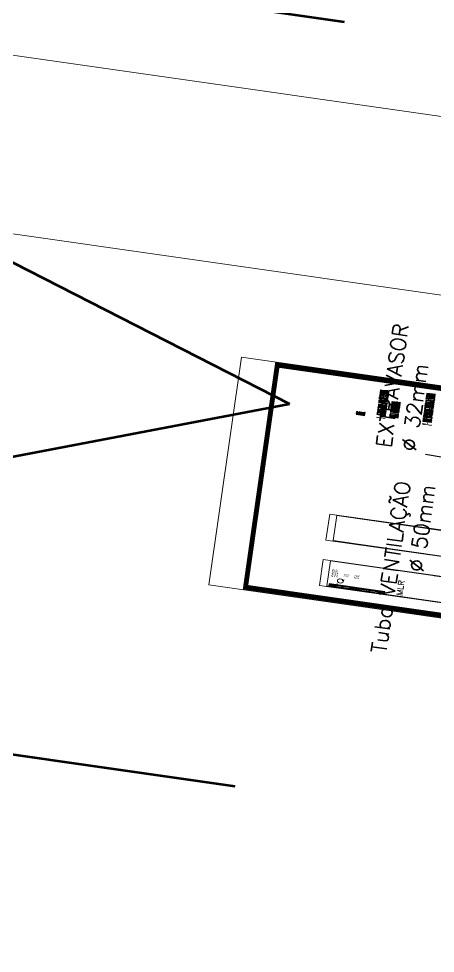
# Model space of a CAD drawing. Header units: millimetres. Extents: x -361192058 to 101130107379, y -14071650034 to 19218552450.
# Drawn here: x -138401 to -137894, y 41818 to 42956 of the extents above; entities that cross this region are included whole.
import ezdxf
from ezdxf.enums import TextEntityAlignment as Align

# ---------------------------------------------------------------- set-up
doc = ezdxf.new("R2010")
doc.units = ezdxf.units.MM
doc.header["$LTSCALE"] = 0.5
for name, color, linetype in [('02', 2, 'Continuous'), ('APBAN', 4, 'Continuous'), ('DIVERSOS', 4, 'Continuous'), ('parede', 2, 'Continuous'), ('TEXTO2', 3, 'Continuous'), ('TUBULAÇÃO_HIDRÁULICA', 5, 'Continuous'), ('TXT_0', 7, 'Continuous')]:
    doc.layers.add(name, color=color, linetype=linetype)
doc.styles.add('ADITIVOCAD', font='ROMANS.shx')
doc.styles.add('COTAS', font='romans.shx')
doc.styles.add('R80', font='simplex.shx', dxfattribs={"height": 0.2})
doc.styles.add('SANSSERIF', font='sas_____.pfb', dxfattribs={"height": 1})
doc.styles.get("Standard").update_dxf_attribs({"font": 'txt.shx', "height": 0.12})
doc.dimstyles.new('COTAS', dxfattribs={"dimtxt": 0.08, "dimasz": 0.06, "dimexe": 0.18, "dimexo": 0.0625, "dimgap": 0.05, "dimtad": 1, "dimdec": 4, "dimzin": 4, "dimdsep": 46, "dimtxsty": 'R80', "dimblk1": 'DOT', "dimblk2": 'DOT', "dimsah": 1, "dimcen": 0.09, "dimse1": 1, "dimse2": 1, "dimclrt": 150, "dimadec": 0, "dimazin": 0, "dimtfac": 1, "dimtdec": 4, "dimtmove": 2, "dimatfit": 3, "dimldrblk": 'DOT', "dimfxl": 0, "dimtolj": 1, "dimtzin": 0, "dimarcsym": 0})

# ---------------------------------------------------------------- blocks, each defined once
blk = doc.blocks.new('_Dot')
at = {"color": 0, "lineweight": -2}
blk.add_line((-0.5, 0), (-1, 0), dxfattribs=at)
at = {"color": 0, "const_width": 0.5}
blk.add_lwpolyline([(-0.25, 0, 1), (0.25, 0, 1)], format="xyb", close=True, dxfattribs=at)
blk = doc.blocks.new('DOT')
for p, q in [((1.5, 0), (-1.5, 0)), ((0, -1.5), (0, 1.5))]:
    blk.add_line(p, q)
blk.add_circle((0, 0), 0.5)
blk = doc.blocks.new('APROVADO QUADRA 21.2 MBVII')
for p, q in [((4234.065, 2480.347), (4234.26, 2480.377)), ((4234.26, 2479.852), (4234.26, 2480.377)), ((4234.29, 2479.883), (4234.29, 2480.347)), ((4234.32, 2479.883), (4234.32, 2480.347)), ((4234.35, 2479.883), (4234.35, 2480.347)), ((4234.38, 2479.883), (4234.38, 2480.347)), ((4234.41, 2479.883), (4234.41, 2480.347)), ((4234.065, 2479.882), (4234.26, 2479.852))]:
    blk.add_line(p, q)
at = {"lineweight": 18}
for points in [[(4114.826, 2517.868), (4314.741, 2517.868), (4314.741, 2359.975), (4114.826, 2359.975)], [(4361.876, 2517.868), (4561.791, 2517.868), (4561.791, 2359.975), (4361.876, 2359.975)]]:
    blk.add_lwpolyline(points, close=True, dxfattribs=at)
for points in [[(4234.483, 2479.801), (4234.483, 2480.951), (4233.883, 2480.951), (4233.883, 2479.801)], [(4233.898, 2480.936), (4233.898, 2479.816), (4234.468, 2479.816), (4234.468, 2480.936)]]:
    blk.add_lwpolyline(points, close=True)
blk.add_lwpolyline([(4234.024, 2479.832, -0.153737), (4234.003, 2479.847, -0.338906), (4234.003, 2480.383, -0.256007), (4234.028, 2480.397), (4234.44, 2480.397), (4234.44, 2479.832)], format="xyb", close=True)
blk.add_lwpolyline([(4234.26, 2480.377), (4234.42, 2480.377), (4234.42, 2479.852), (4234.26, 2479.852, -0.125189)], format="xyb")
for centre, radius in [((4234.166, 2480.671), 0.25), ((4234.166, 2480.671), 0.0177), ((4234.001, 2480.115), 0.0177)]:
    blk.add_circle(centre, radius)
for centre, radius, start, end in [((4234.353, 2480.115), 0.391, 147.7458, 213.7499), ((4234.065, 2480.297), 0.05, 90, 147.7458), ((4234.065, 2479.932), 0.05, 222.7383, 270)]:
    blk.add_arc(centre, radius, start, end)
at = {"layer": '02', "color": 5}
for p, q in [((4233.86, 2480.655), (4233.961, 2480.654)), ((4233.961, 2480.654), (4233.86, 2480.655)), ((4240.102, 2480.135), (4240.102, 2480.135)), ((4240.102, 2480.135), (4240.102, 2480.135))]:
    blk.add_line(p, q, dxfattribs=at)
at = {"layer": '02', "color": 8, "lineweight": 18}
blk.add_line((4240.579, 2478.494), (4240.579, 2478.844), dxfattribs=at)
at = {"layer": '02', "lineweight": 18}
blk.add_lwpolyline([(4229.721, 2438.839), (4290.921, 2438.839), (4290.921, 2483.389), (4229.721, 2483.389)], close=True, dxfattribs=at)
at = {"layer": '02', "lineweight": 18, "const_width": 0.1}
blk.add_lwpolyline([(4230.471, 2439.589), (4290.171, 2439.589), (4290.171, 2482.639), (4230.471, 2482.639)], close=True, dxfattribs=at)
at = {"layer": 'DIVERSOS', "color": 8, "lineweight": 18}
for p, q in [((4245.921, 2478.744), (4245.921, 2481.144)), ((4245.921, 2481.144), (4252.921, 2481.144)), ((4252.921, 2478.744), (4252.921, 2481.144)), ((4246.071, 2478.744), (4246.071, 2480.994)), ((4246.071, 2480.994), (4252.771, 2480.994)), ((4252.771, 2480.994), (4252.771, 2478.744))]:
    blk.add_line(p, q, dxfattribs=at)
at = {"layer": 'parede', "color": 8, "lineweight": 18}
for p, q in [((4233.729, 2456.144), (4233.729, 2481.144)), ((4233.729, 2481.144), (4240.729, 2481.144)), ((4240.729, 2481.144), (4240.729, 2456.144)), ((4233.879, 2477.804), (4233.879, 2480.994)), ((4233.879, 2480.994), (4240.579, 2480.994)), ((4240.579, 2480.994), (4240.579, 2477.994))]:
    blk.add_line(p, q, dxfattribs=at)
at = {"layer": 'TUBULAÇÃO_HIDRÁULICA', "lineweight": 18}
for p, q in [((4233.857, 2477.901), (4233.86, 2480.655)), ((4233.98, 2479.462), (4233.86, 2479.462))]:
    blk.add_line(p, q, dxfattribs=at)
at = {"lineweight": 18, "insert": (4126.285, 2620.757), "char_height": 23.07542, "attachment_point": 1}
blk.add_mtext_dynamic_manual_height_columns('\\pt207.67878;QUADRA 21.2 - MBVII', width=240.62734, gutter_width=0.6, heights=[0], dxfattribs=at)
at = {"color": 0, "lineweight": 13, "flags": 8}
for p in [(4700.725, 2280.113), (4699.574, 2277.896), (4702.355, 2276.195), (4703.672, 2274.085), (4699.844, 2272.219), (4703.049, 2270.137), (4703.088, 2267.98), (4700.652, 2261.522), (4700.701, 2257.159)]:
    blk.add_attdef('NIVEL', p, '', height=0.075, dxfattribs=at)
for rotation, width, p in [(90, 0.8, (4700.821, 2275.752)), (270, 0.6, (4703.844, 2274.902)), (90, 0.8, (4701.557, 2268.502)), (180, 0.6, (4651.182, 2236.193))]:
    blk.add_attdef('$PORTA', text='', height=0.09, rotation=rotation, dxfattribs=dict(at, width=width)).set_placement(p, align=Align.MIDDLE)
for p in [(4654.176, 2240.463), (4648.499, 2240.192), (4637.801, 2239.384), (4633.439, 2239.336), (4656.392, 2239.312), (4652.475, 2237.682), (4644.26, 2236.949), (4646.417, 2236.988), (4650.365, 2236.365)]:
    blk.add_attdef('NIVEL', p, '', height=0.075, rotation=270, dxfattribs=at)
at = {"color": 0, "lineweight": 13, "width": 0.8, "flags": 8}
for p in [(4652.032, 2239.216), (4644.782, 2238.479)]:
    blk.add_attdef('$PORTA', text='', height=0.09, dxfattribs=at).set_placement(p, align=Align.MIDDLE)
at = {"layer": 'APBAN', "lineweight": 18, "style": 'COTAS'}
for s, insert, char_height, attachment_point in [('EXTRAVASOR\\P%%C 32mm', (4272.482, 2479.987), 0.3094, 4), ('Tubo VENTILAÇÃO\\P%%C 50mm', (4264.331, 2479.078), 0.30938, 9)]:
    blk.add_mtext(s, dxfattribs=dict(at, insert=insert, char_height=char_height, attachment_point=attachment_point))
at = {"layer": 'TEXTO2', "color": 8, "lineweight": 18, "style": 'SANSSERIF'}
blk.add_text('RECUO DE FUNDO', height=0.12312, dxfattribs=at).set_placement((4236.533, 2480.806))
at = {"layer": 'TUBULAÇÃO_HIDRÁULICA', "color": 0, "lineweight": 18, "char_height": 0.12, "width": 1.87151, "attachment_point": 1}
for s, insert in [('TQ', (4233.88, 2480.793)), ('MLR', (4234.023, 2479.554))]:
    blk.add_mtext(s, dxfattribs=dict(at, insert=insert))
at = {"layer": 'TXT_0', "lineweight": 18, "style": 'ADITIVOCAD'}
for s, height, p in [('NOTAS:', 0.1811, (4280.045, 2480.716)), ('1 - AS TOMADAS D`AGUA DEVEM SER EXECUTADAS', 0.18107, (4280.045, 2480.295)), ('APOS A IMPERMEABILIZACAO.', 0.18107, (4280.773, 2480.032)), ('2 - DEVEM SER COLOCADAS PASSAGENS NA ESTRUTURA', 0.18107, (4280.045, 2479.345))]:
    blk.add_text(s, height=height, dxfattribs=at).set_placement(p)
at = {"layer": 'TXT_0', "color": 8, "lineweight": 18, "style": 'SANSSERIF'}
for s, p in [('A=20,10m²', (4236.942, 2480.579)), ('PAV. AREIA', (4236.893, 2480.362))]:
    blk.add_text(s, height=0.0985, dxfattribs=at).set_placement(p)
at = {"layer": 'APBAN', "lineweight": 18}
blk.add_leader([(4271.639, 2477.629), (4272.173, 2479.375)], dimstyle='COTAS', override={"dimldrblk": 'DOT'}, dxfattribs=at)

msp = doc.modelspace()

# ---------------------------------------------------------------- block references
at = {"layer": '02', "color": 0, "lineweight": 30, "xscale": -4.574818403918471, "yscale": -59.40450511825884, "zscale": 4.574818403918471, "rotation": 261.8606972171988}
msp.add_blockref('APROVADO QUADRA 21.2 MBVII', (5129.041, 2225.201), dxfattribs=at)

doc.saveas('drawing.dxf')
